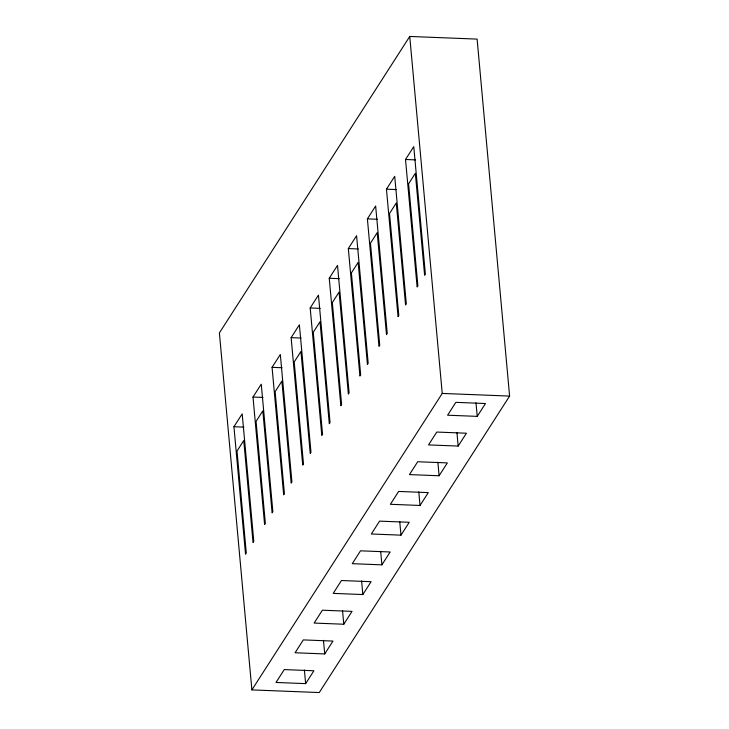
<?xml version="1.0" encoding="UTF-8"?>
<svg xmlns="http://www.w3.org/2000/svg" width="729" height="729" viewBox="0 0 729 729"><rect width="100%" height="100%" fill="white"/><g stroke="black" fill="none" stroke-linecap="round" stroke-linejoin="round"><path stroke-width="1.09" d="M409.744 36.45L219.393 332.925L251.888 689.898L319.256 692.55L509.607 396.075L477.112 39.102L409.744 36.45L442.23 393.432L251.888 689.898M233.936 426.729L242.192 413.872L253.792 541.365L253.045 542.531L243.759 440.535L237.007 451.06L246.284 553.056L245.536 554.222L233.936 426.729L243.923 427.121M252.999 397.041L261.255 384.174L272.856 511.667L272.108 512.842L262.823 410.846L256.07 421.371L265.347 523.358L264.6 524.534L252.999 397.041L262.987 397.433M272.063 367.343L280.319 354.485L291.919 481.978L291.172 483.145L281.886 381.149L275.134 391.673L284.419 493.67L283.663 494.836L272.063 367.343L282.05 367.735M291.126 337.645L299.382 324.788L310.982 452.281L310.235 453.447L300.949 351.46L294.197 361.976L303.483 463.972L302.726 465.138L291.126 337.645L301.113 338.046M310.189 307.957L318.445 295.099L330.055 422.592L329.298 423.759L320.022 321.762L313.26 332.287L322.546 434.284L321.799 435.45L310.189 307.957L320.177 308.349M329.253 278.259L337.509 265.402L349.118 392.895L348.362 394.061L339.085 292.074L332.324 302.59L341.609 404.586L340.862 405.752L329.253 278.259L339.24 278.651M348.325 248.571L356.581 235.713L368.181 363.197L367.425 364.372L358.149 262.376L351.396 272.901L360.673 374.888L359.926 376.064L348.325 248.571L358.303 248.963M367.389 218.873L375.645 206.015L387.245 333.508L386.498 334.675L377.212 232.679L370.46 243.204L379.736 345.2L378.989 346.366L367.389 218.873L377.376 219.265M386.452 189.185L394.708 176.318L406.308 303.811L405.561 304.986L396.275 202.99L389.523 213.506L398.799 315.502L398.052 316.668L386.452 189.185L396.439 189.576M405.515 159.487L413.771 146.629L425.372 274.122L424.624 275.289L415.339 173.292L408.586 183.817L417.872 285.814L417.116 286.98L405.515 159.487L415.503 159.879M305.642 683.629L313.907 670.762L284.255 669.596L275.999 682.462L305.642 683.629L304.412 670.051M324.715 653.931L332.971 641.073L303.328 639.907L295.072 652.765L324.715 653.931L323.476 640.354M343.778 624.234L352.034 611.376L322.391 610.209L314.135 623.067L343.778 624.234L342.539 610.656M362.842 594.545L371.097 581.687L341.454 580.521L333.199 593.379L362.842 594.545L361.602 580.967M381.905 564.847L390.161 551.99L360.518 550.823L352.262 563.681L381.905 564.847L380.666 551.27M400.968 535.159L409.224 522.292L379.581 521.126L371.325 533.992L400.968 535.159L399.738 521.581M420.032 505.461L428.288 492.604L398.645 491.437L390.389 504.295L420.032 505.461L418.801 491.884M439.095 475.764L447.36 462.906L417.708 461.739L409.452 474.597L439.095 475.764L437.865 462.186M458.167 446.075L466.423 433.217L436.78 432.051L428.524 444.909L458.167 446.075L456.928 432.497M477.231 416.377L485.487 403.52L455.844 402.353L447.588 415.211L477.231 416.377L475.991 402.8M442.23 393.432L509.607 396.075"/></g></svg>
